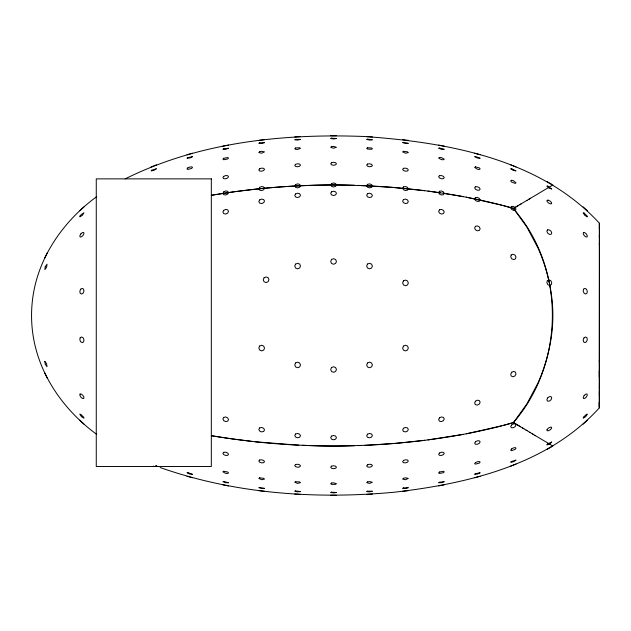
<?xml version="1.0" encoding="UTF-8"?>
<svg xmlns="http://www.w3.org/2000/svg" width="631" height="631" viewBox="0 0 631 631"><rect width="100%" height="100%" fill="white"/><g stroke="black" fill="none" stroke-linecap="round" stroke-linejoin="round"><path stroke-width="0.95" d="M599.284 361.476L599.355 243.18M599.379 387.915L599.45 269.618M599.363 237.437L599.395 224.226M599.355 244.568L599.363 235.205M599.371 395.882L599.387 386.44M599.379 391.346L599.34 406.845M599.379 229.156L599.411 223.232C540.152 158.831 447.773 142.306 364.332 136.501C283.09 133.401 198.797 142.22 125.175 178.873M599.355 401.939L599.332 407.855C547.708 464.834 468.241 483.567 394.769 492.18C316.076 499.507 235.087 493.931 160.171 467.532M599.403 223.674L599.411 223.232M599.308 402.602L599.332 407.855M44.651 258.182L47.215 253.031M79.758 210.73L84.018 206.858M583.131 424.142L587.382 420.27M96.717 196.627C63.849 220.645 38.357 256.683 32.796 297.587A129.655 129.655 0 0 0 32.796 333.413C38.357 374.317 63.849 410.355 96.717 434.373M519.857 204.633L521.585 203.608M526.988 200.382L552.866 184.962M527.043 200.343L513.453 208.427C481.264 199.081 448.136 193.267 414.859 189.529A528.707 366.453 0 0 0 367.849 185.798L344.218 185.049A478.251 331.48 0 0 0 320.556 185.088C285.567 185.79 250.617 188.835 216.078 194.498M518.209 205.611L515.267 207.362M528.786 199.301L530.568 198.244M514.612 207.749L513.453 208.427L503.388 205.611M546.801 449.54L551.802 446.693M151.117 166.939L156.472 164.841M510.668 466.159L516.024 464.061M186.981 154.761L192.526 153.223M474.622 477.777L480.159 476.239M503.388 425.389L513.453 422.573C562.947 365.404 565.692 275.211 519.021 215.526M501.558 425.87L466.262 433.805M222.885 146.163L228.532 145.083M438.608 485.917L444.263 484.837M463.517 434.317L427.952 439.902M215.124 194.656L211.322 195.302L234.416 191.729L257.732 188.937A529.614 367.084 0 0 1 296.925 185.916L316.155 185.183A484.135 335.558 0 0 1 350.986 185.183L354.464 185.277M424.805 440.304L395.479 443.372L364.852 445.336M258.805 140.366L264.515 139.672M402.625 491.328L408.336 490.634M294.748 136.951L300.49 136.611M366.658 494.388L372.4 494.049M357.935 445.612L361.389 445.486M354.464 445.723L350.986 445.817A484.135 335.558 0 0 1 316.155 445.817L302.296 445.336M330.691 135.728L336.449 135.728M330.691 495.272L336.449 495.272M357.935 185.388L392.127 187.352L424.805 190.696M298.849 445.178L255.169 441.787M366.658 136.611L372.4 136.951M294.748 494.049L300.49 494.388M251.935 441.432L223.871 437.74M402.625 139.672L408.336 140.366M258.805 490.634L264.515 491.328M427.952 191.098L440.296 192.81M222.885 437.591L216.078 436.502M443.309 193.267L463.517 196.683M215.124 436.344L211.322 435.698L234.416 439.271L257.732 442.063A529.614 367.084 0 0 0 296.925 445.084L320.556 445.912A478.251 331.48 0 0 0 344.218 445.951L367.849 445.202A528.707 366.453 0 0 0 414.859 441.471C448.136 437.733 481.264 431.919 513.453 422.573L526.909 403.864L537.935 383.08A158.917 135.121 -90 0 0 544.411 366.351C548.836 352.871 551.66 338.855 552.582 324.689A124.41 105.779 90 0 0 552.582 306.311C551.66 292.145 548.828 278.129 544.419 264.649A158.917 135.129 -90 0 0 537.935 247.92L526.909 227.136L513.453 208.427L518.209 214.437M438.608 145.083L444.263 146.163M466.262 197.195L501.558 205.13M222.885 484.837L228.532 485.917M474.622 153.223L480.159 154.761M186.981 476.239L192.526 477.777M156.291 466.072L157.434 466.514L155.975 465.954M510.668 164.841L516.024 166.939M155.691 465.852L156.472 466.159M546.801 181.46L551.802 184.307M514.612 423.251L513.453 422.573L520.551 426.777M515.267 423.638L523.872 428.764M532.327 433.805L535.577 435.737M534.891 435.335L552.866 446.038M522.468 427.921L527.043 430.657M526.08 430.082L530.048 432.448M529.685 432.227L532.895 434.144M583.131 206.858L587.382 210.73M79.758 420.27L84.018 424.142M44.651 372.818L47.215 377.969M599.324 407.413L599.284 360.585M599.418 225.015L599.411 223.35L599.45 260.469M599.426 225.993L599.426 228.548M599.284 370.776L599.284 377.03M599.45 257.677L599.45 270.549M153.798 466.009L153.798 466.514M80.058 394.044L79.869 395.29L80.855 397.112L82.448 398.429L83.718 398.484L83.907 397.238L82.913 395.416L81.32 394.091L80.058 394.044M583.43 232.516L583.233 233.762L584.227 235.584L585.82 236.909L587.082 236.956L587.272 235.71L586.286 233.888L584.692 232.571L583.43 232.516M44.84 361.405L45.258 364.347L47.017 366.729L46.607 363.795L44.84 361.405M547.14 429.419L546.935 430.61L548.118 430.839L549.995 429.971L551.462 428.52L551.668 427.337L550.484 427.1L548.607 427.968L547.14 429.419M80.176 337.798L79.829 339.793L80.681 341.797L82.251 342.625L83.6 341.797L83.947 339.793L83.087 337.798L81.525 336.97L80.176 337.798M583.541 289.203L583.194 291.206L584.054 293.202L585.615 294.03L586.964 293.202L587.319 291.206L586.459 289.203L584.898 288.375L583.541 289.203M547.337 280.685L546.856 282.672L547.803 284.652L549.633 285.48L551.265 284.652L551.746 282.672L550.792 280.685L548.97 279.864L547.337 280.685M511.197 255.011L510.724 256.912L511.788 258.813L513.76 259.601L515.495 258.813L515.969 256.912L514.904 255.011L512.932 254.214L511.197 255.011M45.258 266.653L44.84 269.595L46.607 267.205L47.017 264.271L45.258 266.653M80.09 215.912L79.822 216.843L82.361 215.337L83.955 212.844L81.415 214.359L80.09 215.912M583.462 417.225L583.186 418.156L585.726 416.641L587.327 414.157L586.38 414.393L583.462 417.225M547.574 397.987L546.856 399.849L547.574 401.135L549.301 401.111L551.029 399.786L551.746 397.932L551.029 396.639L549.301 396.662L547.574 397.987M264.073 277.782L263.237 279.801L264.073 281.781L266.093 282.562L268.112 281.694L268.948 279.675L268.112 277.695L266.093 276.906L264.073 277.782M403.461 346.111L402.625 348.131L403.461 350.118L405.481 350.907L407.5 350.031L408.336 348.012L407.5 346.025L405.481 345.236L403.461 346.111M259.641 346.025L258.813 348.012L259.641 350.031L261.66 350.907L263.679 350.118L264.515 348.131L263.679 346.111L261.66 345.236L259.641 346.025M403.461 280.882L402.625 282.869L403.461 284.889L405.481 285.764L407.5 284.975L408.336 282.988L407.5 280.969L405.481 280.093L403.461 280.882M295.584 264.113L294.748 266.093L295.584 268.057L297.619 268.838L299.646 267.986L300.49 266.006L299.646 264.042L297.619 263.261L295.584 264.113M367.494 363.014L366.658 364.994L367.494 366.958L369.529 367.739L371.556 366.887L372.4 364.907L371.556 362.943L369.529 362.162L367.494 363.014M80.681 289.203L79.829 291.206L80.176 293.202L81.525 294.03L83.087 293.202L83.947 291.206L83.6 289.203L82.251 288.375L80.681 289.203M331.535 259.515L330.691 261.479L331.535 263.442L333.57 264.255L335.605 263.442L336.449 261.479L335.605 259.515L333.57 258.702L331.535 259.515M295.584 362.943L294.748 364.907L295.584 366.887L297.619 367.739L299.646 366.958L300.49 364.994L299.646 363.014L297.619 362.162L295.584 362.943M367.494 264.042L366.658 266.006L367.494 267.986L369.529 268.838L371.556 268.057L372.4 266.093L371.556 264.113L369.529 263.261L367.494 264.042M331.535 367.558L330.691 369.521L331.535 371.485L333.57 372.298L335.605 371.485L336.449 369.521L335.605 367.558L333.57 366.745L331.535 367.558M584.054 337.798L583.194 339.793L583.541 341.797L584.898 342.625L586.459 341.797L587.319 339.793L586.964 337.798L585.615 336.97L584.054 337.798M475.443 401.206L474.638 403.067L475.443 404.676L477.391 405.086L479.339 404.061L480.144 402.199L479.339 400.59L477.391 400.172L475.443 401.206M223.721 210.336L222.893 212.079L223.721 213.609L225.709 214.035L227.696 213.104L228.517 211.361L227.696 209.831L225.709 209.405L223.721 210.336M439.444 417.896L438.624 419.639L439.444 421.169L441.44 421.595L443.427 420.664L444.248 418.921L443.427 417.391L441.44 416.965L439.444 417.896M511.473 425.073L510.692 426.666L511.473 427.763L513.342 427.715L515.212 426.564L515.984 424.971L515.212 423.874L513.342 423.922L511.473 425.073M475.443 226.324L474.638 227.933L475.443 229.794L477.391 230.828L479.339 230.41L480.144 228.801L479.339 226.939L477.391 225.914L475.443 226.324M259.649 199.924L258.813 201.573L259.649 203.072L261.66 203.545L263.679 202.709L264.507 201.06L263.679 199.562L261.66 199.088L259.649 199.924M403.469 428.291L402.633 429.94L403.469 431.438L405.481 431.912L407.492 431.076L408.328 429.427L407.492 427.928L405.481 427.455L403.469 428.291M295.584 193.93L294.748 195.507L295.584 196.998L297.619 197.542L299.646 196.809L300.482 195.231L299.646 193.733L297.619 193.196L295.584 193.93M367.494 434.191L366.658 435.769L367.494 437.267L369.529 437.804L371.556 437.07L372.393 435.493L371.556 434.002L369.529 433.458L367.494 434.191M223.721 191.879L222.893 193.417L223.721 194.703L225.709 194.971L227.696 194.08L228.517 192.542L227.696 191.264L225.709 190.988L223.721 191.879M223.721 417.391L222.893 418.921L223.721 420.664L225.709 421.595L227.696 421.169L228.517 419.639L227.696 417.896L225.709 416.965L223.721 417.391M439.444 209.831L438.624 211.361L439.444 213.104L441.44 214.035L443.427 213.609L444.248 212.079L443.427 210.336L441.44 209.405L439.444 209.831M80.855 233.888L79.869 235.71L80.058 236.956L81.32 236.909L82.913 235.584L83.907 233.762L83.718 232.516L82.448 232.571L80.855 233.888M584.227 395.416L583.233 397.238L583.43 398.484L584.692 398.429L586.286 397.112L587.272 395.29L587.082 394.044L585.82 394.091L584.227 395.416M331.535 191.848L330.691 193.37L331.535 194.892L333.57 195.523L335.605 194.892L336.449 193.37L335.605 191.848L333.57 191.217L331.535 191.848M331.535 436.108L330.691 437.63L331.535 439.152L333.57 439.783L335.605 439.152L336.449 437.63L335.605 436.108L333.57 435.477L331.535 436.108M547.574 229.865L546.856 231.151L547.574 233.013L549.301 234.338L551.029 234.361L551.746 233.068L551.029 231.214L549.301 229.889L547.574 229.865M259.649 427.928L258.813 429.427L259.649 431.076L261.66 431.912L263.679 431.438L264.507 429.94L263.679 428.291L261.66 427.455L259.649 427.928M403.469 199.562L402.633 201.06L403.469 202.709L405.481 203.545L407.492 203.072L408.328 201.573L407.492 199.924L405.481 199.088L403.469 199.562M259.649 187.344L258.813 188.835L259.649 190.16L261.66 190.538L263.679 189.75L264.507 188.251L263.679 186.934L261.66 186.555L259.649 187.344M511.788 372.187L510.724 374.088L511.197 375.989L512.932 376.786L514.904 375.989L515.969 374.088L515.495 372.187L513.76 371.399L511.788 372.187M367.494 193.733L366.658 195.231L367.494 196.809L369.529 197.542L371.556 196.998L372.393 195.507L371.556 193.93L369.529 193.196L367.494 193.733M295.584 434.002L294.748 435.493L295.584 437.07L297.619 437.804L299.646 437.267L300.482 435.769L299.646 434.191L297.619 433.458L295.584 434.002M475.443 441.771L474.638 443.191L475.443 444.224L477.391 444.263L479.339 443.285L480.144 441.866L479.339 440.832L477.391 440.793L475.443 441.771M295.584 184.575L294.748 186.027L295.584 187.399L297.619 187.872L299.646 187.186L300.482 185.735L299.646 184.362L297.619 183.889L295.584 184.575M331.535 183.558L330.691 184.962L331.535 186.374L333.57 186.957L335.605 186.374L336.449 184.962L335.605 183.558L333.57 182.974L331.535 183.558M547.329 444.121L546.832 444.934L549.617 443.987L551.77 441.976L547.329 444.121M367.494 184.362L366.658 185.735L367.494 187.186L369.529 187.872L371.556 187.399L372.393 186.027L371.556 184.575L369.529 183.889L367.494 184.362M403.469 186.934L402.633 188.251L403.469 189.75L405.481 190.538L407.492 190.16L408.328 188.835L407.492 187.344L405.481 186.555L403.469 186.934M223.721 176.372L222.893 177.658L223.721 178.66L225.709 178.786L227.696 177.958L228.517 176.672L227.696 175.67L225.709 175.552L223.721 176.372M439.444 453.042L438.624 454.328L439.444 455.33L441.44 455.448L443.427 454.628L444.248 453.342L443.427 452.34L441.44 452.214L439.444 453.042M439.444 191.264L438.624 192.542L439.444 194.08L441.44 194.971L443.427 194.703L444.248 193.417L443.427 191.879L441.44 190.988L439.444 191.264M475.443 197.59L474.638 198.82L475.443 200.413L477.391 201.423L479.339 201.265L480.144 200.027L479.339 198.442L477.391 197.432L475.443 197.59M511.473 206.408L510.7 207.583L511.473 209.232L513.342 210.391L515.219 210.383L515.992 209.216L515.219 207.56L513.342 206.4L511.473 206.408M511.465 448.996L510.684 450.148L511.465 450.715L515.227 449.311L516.008 448.16L515.227 447.592L513.342 447.939L511.465 448.996M259.649 168.808L258.813 169.991L259.649 170.985L261.66 171.198L263.679 170.512L264.507 169.329L263.679 168.335L261.66 168.122L259.649 168.808M403.469 460.488L402.633 461.671L403.469 462.665L405.481 462.878L407.5 462.192L408.328 461.009L407.5 460.015L405.481 459.802L403.469 460.488M295.584 164.328L294.748 165.432L295.584 166.442L297.619 166.758L299.646 166.198L300.482 165.093L299.646 164.084L297.619 163.768L295.584 164.328M367.494 464.802L366.658 465.907L367.494 466.916L369.529 467.232L371.556 466.672L372.393 465.568L371.556 464.558L369.529 464.242L367.494 464.802M475.443 186.776L474.638 187.809L475.443 189.229L477.391 190.207L479.339 190.168L480.144 189.134L479.339 187.715L477.391 186.737L475.443 186.776M331.535 162.735L330.691 163.784L331.535 164.825L333.57 165.259L335.605 164.825L336.449 163.784L335.605 162.735L333.57 162.301L331.535 162.735M331.535 466.175L330.691 467.216L331.535 468.265L333.57 468.699L335.605 468.265L336.449 467.216L335.605 466.175L333.57 465.741L331.535 466.175M187.801 167.909L186.989 168.903L187.801 169.463L191.706 168.406L192.51 167.412L191.706 166.86L189.75 167.065L187.801 167.909M475.443 462.594L474.63 463.588L475.443 464.14L479.347 463.091L480.152 462.097L479.347 461.537L477.391 461.75L475.443 462.594M439.444 175.67L438.624 176.672L439.444 177.958L441.44 178.786L443.427 178.66L444.248 177.658L443.427 176.372L441.44 175.552L439.444 175.67M223.721 452.34L222.893 453.342L223.721 454.628L225.709 455.448L227.696 455.33L228.517 454.328L227.696 453.042L225.709 452.214L223.721 452.34M367.494 164.084L366.658 165.093L367.494 166.198L369.529 166.758L371.556 166.442L372.393 165.432L371.556 164.328L369.529 163.768L367.494 164.084M295.584 464.558L294.748 465.568L295.584 466.672L297.619 467.232L299.646 466.916L300.482 465.907L299.646 464.802L297.619 464.242L295.584 464.558M403.469 168.335L402.633 169.329L403.469 170.512L405.481 171.198L407.5 170.985L408.328 169.991L407.5 168.808L405.481 168.122L403.469 168.335M259.649 460.015L258.813 461.009L259.649 462.192L261.66 462.878L263.679 462.665L264.507 461.671L263.679 460.488L261.66 459.802L259.649 460.015M151.763 170.204L151.132 170.898L154.011 170.338L156.464 168.729L151.763 170.204M511.307 461.584L510.684 462.271L513.563 461.711L516.008 460.102L511.307 461.584M223.713 158.294L222.885 159.17L223.713 159.738L227.696 158.973L228.525 158.097L227.696 157.537L223.713 158.294M439.444 472.027L438.616 472.903L439.444 473.463L443.427 472.706L444.256 471.83L443.427 471.262L439.444 472.027M259.649 151.811L258.813 152.599L261.66 153.215L264.515 151.897L261.66 151.282L259.649 151.811M403.461 478.314L402.625 479.103L405.481 479.718L408.336 478.401L405.481 477.785L403.461 478.314M295.584 147.985L294.748 148.703L295.584 149.31L297.619 149.46L300.49 148.348L299.646 147.741L295.584 147.985M367.494 481.942L366.658 482.652L369.529 483.409L372.4 482.297L369.529 481.54L367.494 481.942M187.691 157.671L186.989 158.255L189.899 157.971L192.518 156.669L187.691 157.671M475.332 473.739L474.63 474.331L477.533 474.039L480.159 472.745L475.332 473.739M331.535 146.637L330.691 147.291L333.57 148.214L336.449 147.291L333.57 146.36L331.535 146.637M331.535 483.062L330.691 483.709L331.535 484.363L335.605 484.363L336.449 483.709L333.57 482.786L331.535 483.062M511.465 180.285L510.684 180.852L511.465 182.004L515.227 183.408L516.008 182.84L513.342 180.632L511.465 180.285M367.494 147.741L366.658 148.348L367.494 149.058L371.556 149.31L372.4 148.703L371.556 147.985L367.494 147.741M295.584 481.69L294.748 482.297L297.619 483.409L300.49 482.652L299.646 481.942L295.584 481.69M403.461 151.314L402.625 151.897L405.481 153.215L408.336 152.599L407.5 151.811L403.461 151.314M259.649 477.817L258.813 478.401L261.66 479.718L264.515 479.103L263.679 478.314L259.649 477.817M475.443 166.86L474.63 167.412L477.391 169.25L479.347 169.463L480.152 168.903L479.347 167.909L475.443 166.86M439.444 157.537L438.616 158.097L441.44 159.651L443.427 159.738L444.256 159.17L441.44 157.616L439.444 157.537M223.713 471.262L222.885 471.83L225.709 473.384L227.696 473.463L228.525 472.903L227.696 472.027L223.713 471.262M223.642 148.845L222.885 149.35L225.803 149.271L228.525 148.23L223.642 148.845M439.373 482.265L438.616 482.77L441.534 482.691L444.256 481.65L439.373 482.265M259.641 142.89L258.805 143.324L261.66 143.442L264.515 142.622L259.641 142.89M403.461 487.944L402.625 488.378L405.481 488.497L408.336 487.676L403.461 487.944M295.584 139.412L294.748 139.782L297.619 140.066L300.49 139.435L295.584 139.412M367.494 491.194L366.658 491.565L369.529 491.841L372.4 491.218L367.494 491.194M331.535 138.189L330.691 138.504L333.57 138.954L336.449 138.504L331.535 138.189M331.535 492.18L330.691 492.495L333.57 492.937L336.449 492.495L331.535 492.18M367.494 139.167L366.658 139.435L369.529 140.066L372.4 139.782L367.494 139.167M295.584 490.95L294.748 491.218L297.619 491.841L300.49 491.565L295.584 490.95M403.461 142.393L402.625 142.622L405.481 143.442L408.336 143.324L403.461 142.393M259.641 487.447L258.805 487.676L261.66 488.497L264.515 488.378L259.641 487.447M439.507 148.048L438.616 148.23L441.337 149.271L444.256 149.35L439.507 148.048M223.776 481.477L222.885 481.65L225.614 482.691L228.525 482.77L223.776 481.477M548.118 200.161L546.935 200.39L547.14 201.581L548.607 203.032L550.484 203.9L551.668 203.663L551.462 202.48L549.995 201.029L548.118 200.161M475.537 156.543L474.63 156.669L477.249 157.971L480.159 158.255L475.537 156.543M187.896 472.619L186.989 472.745L189.608 474.039L192.518 474.331L187.896 472.619M511.615 168.674L510.684 168.729L513.129 170.338L516.008 170.898L511.615 168.674M211.322 178.873L96.267 178.873L96.267 466.514L211.322 466.514L211.322 178.873M547.779 186.121L546.832 186.066L548.986 188.077L551.77 189.024L547.779 186.121M584.125 213.089L583.186 212.844L584.779 215.337L587.327 216.843L587.051 215.912L584.125 213.089M80.76 414.393L79.822 414.157L81.415 416.641L83.955 418.156L83.686 417.225L80.76 414.393"/></g></svg>
